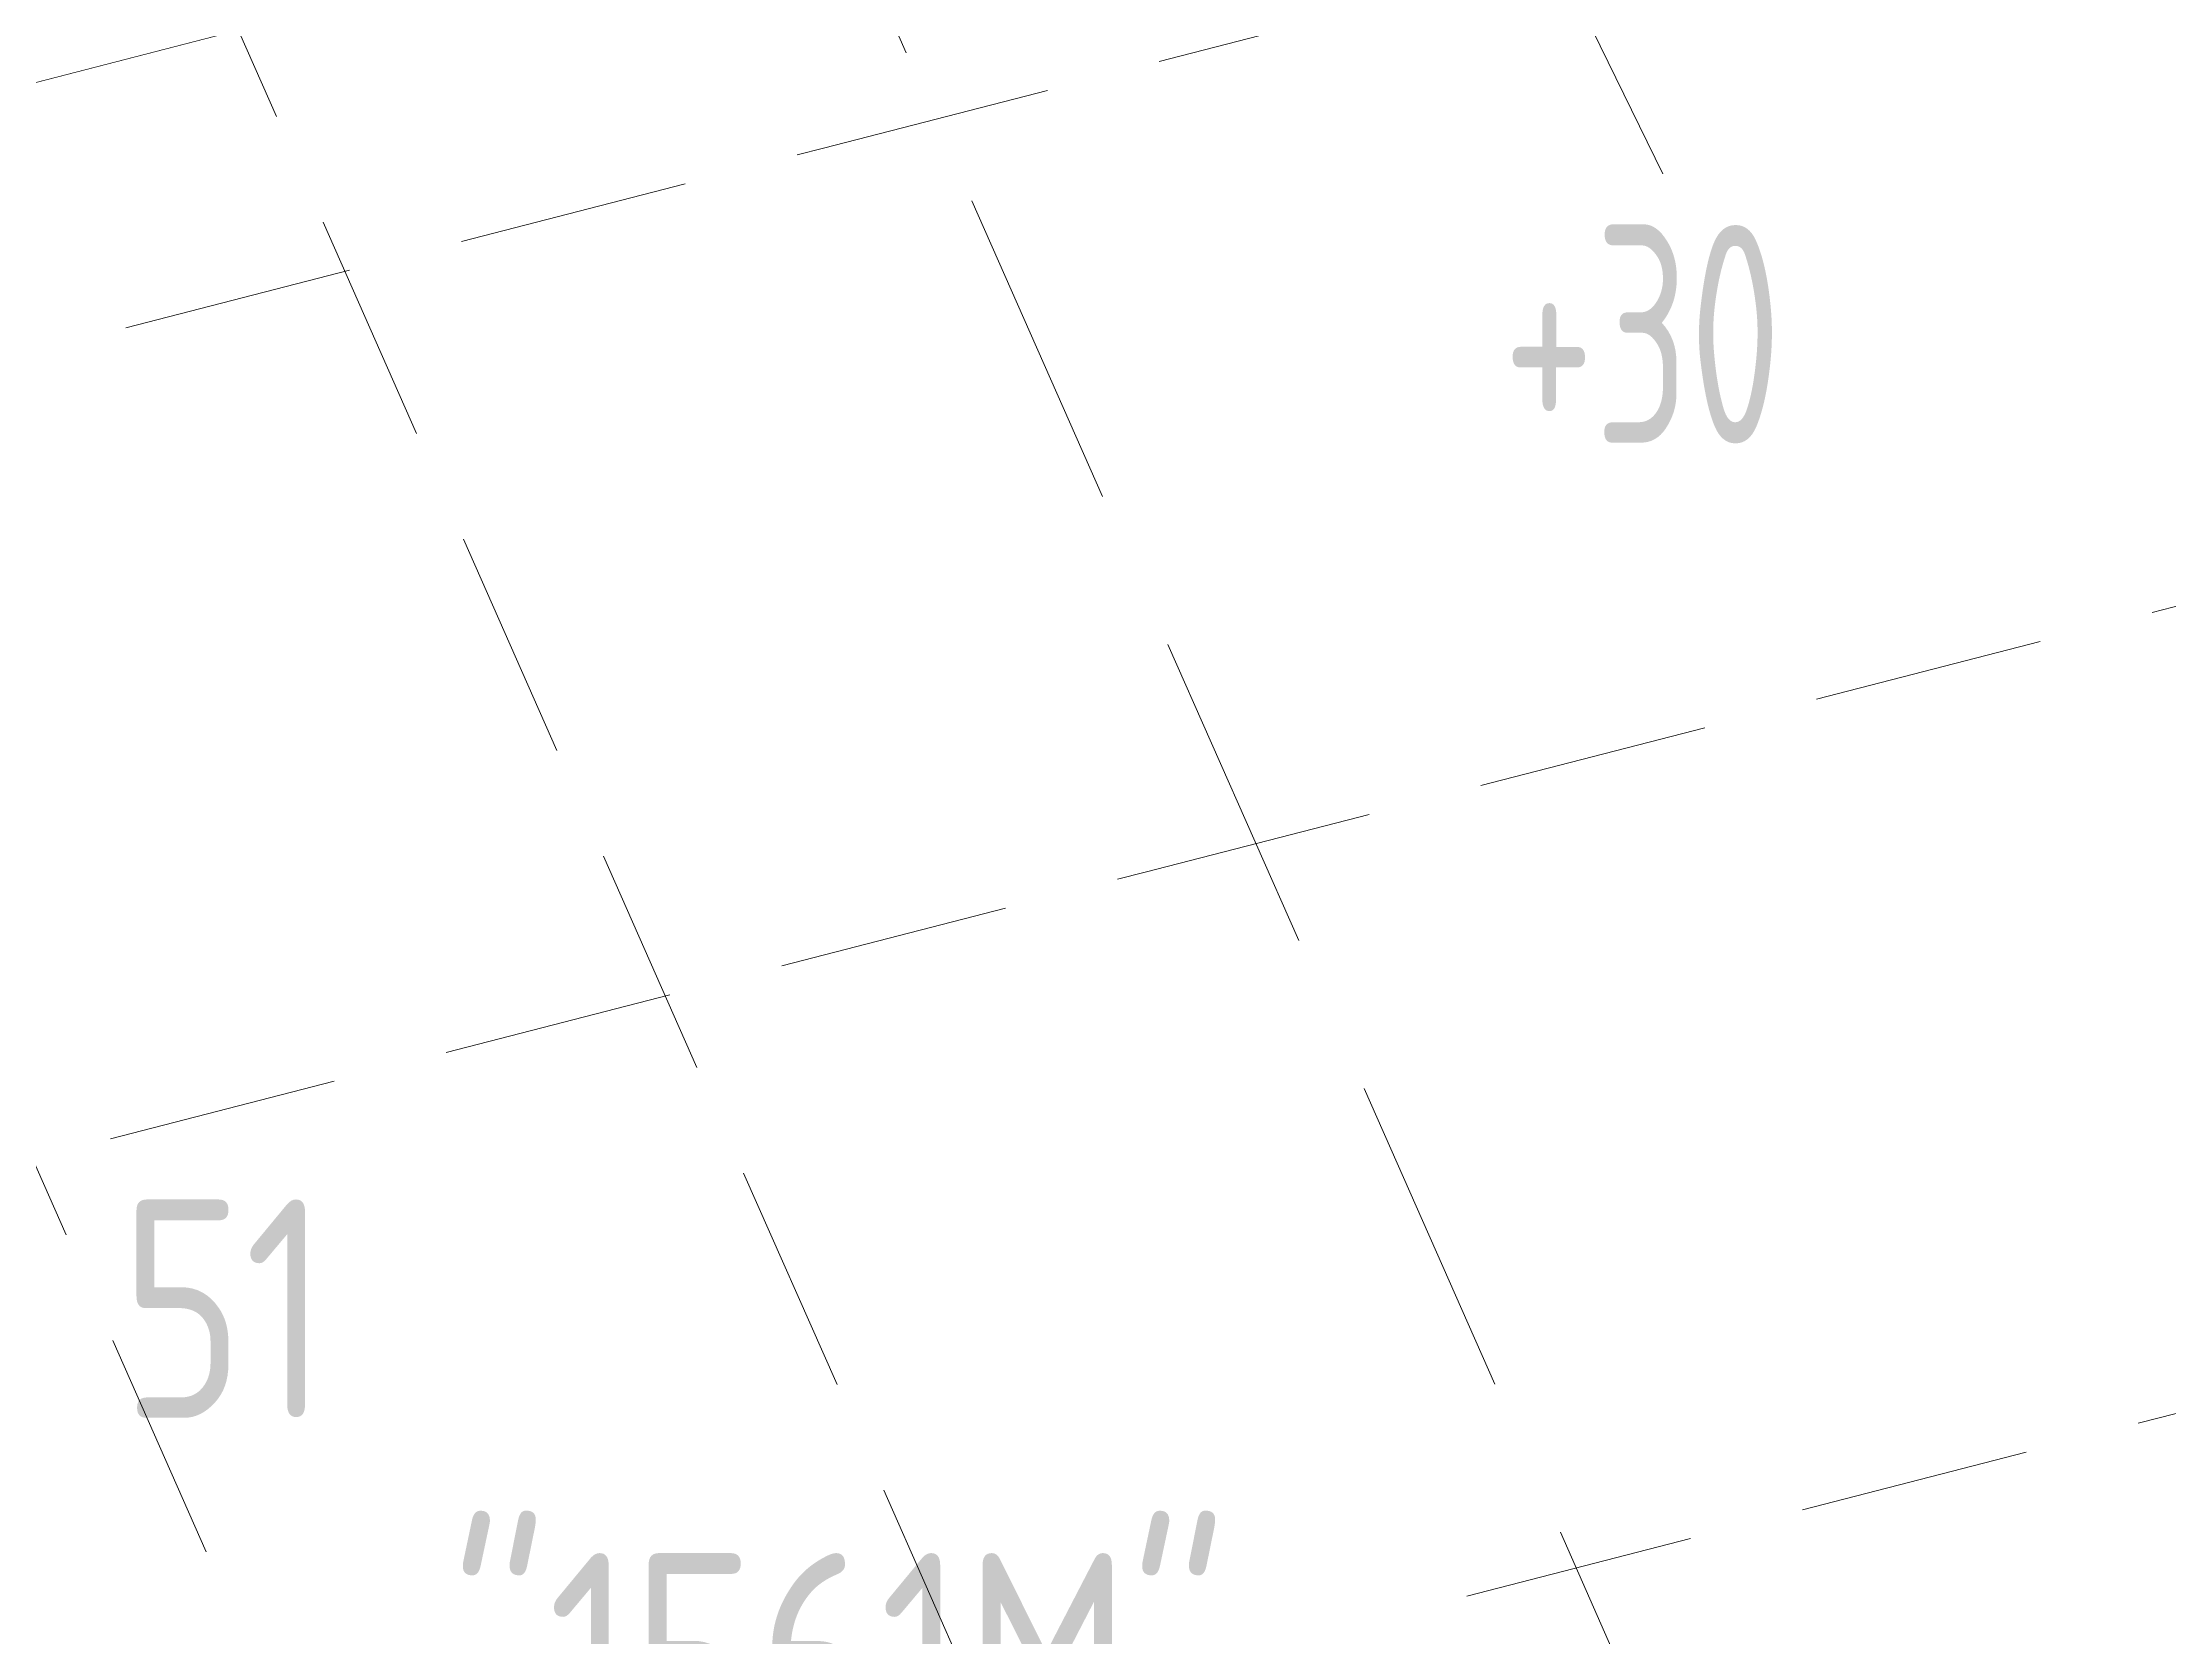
# Model space of a CAD drawing. Header units: millimetres. Extents: x 149544 to 197467, y -3118 to 25363.
# Drawn here: x 191873 to 192458, y 7214 to 7652 of the extents above; entities that cross this region are included whole.
import ezdxf

# ---------------------------------------------------------------- set-up
doc = ezdxf.new("R2010")
doc.units = ezdxf.units.MM
doc.header["$MEASUREMENT"] = 0
for name, pattern in [('K5LT32788', [0]), ('K5LT32803', [95.25, 63.5, -31.75]), ('K5LT32804', [133.350002, 88.900002, -44.450001]), ('K5LT32807', [0])]:
    doc.linetypes.add(name, pattern=pattern)
doc.layers.add('IDENT', color=7, linetype='Continuous')
doc.styles.add('KTEXTSTYLE', font='GOST_AU.SHX', dxfattribs={"width": 0.96, "height": 5})

# ---------------------------------------------------------------- blocks, each defined once
blk = doc.blocks.new('U5')
at = {"layer": 'IDENT', "color": 7, "char_height": 0.2, "attachment_point": 1, "style": 'KTEXTSTYLE'}
for s, insert in [('\\H3.5;\\W0.965;\\Q15;\\Q0;\\H60.00;51', (-154895.19, -10374.98)), ('\\H3.5;\\W0.965;\\Q15;\\Q0;\\H60.00;       -- "1561M"', (-155105.54, -10472.16)), ('\\H3.5;\\W0.965;\\Q15;\\Q0;\\H60.00;3.0', (-154907.1, -10569.35))]:
    blk.add_mtext(s, dxfattribs=dict(at, insert=insert))

msp = doc.modelspace()

# ---------------------------------------------------------------- linework, layer by layer
at = {"color": 0, "linetype": 'K5LT32803', "lineweight": 18}
for p, q in [((192087.93, 7623.27), (196138.17, 8667.47)), ((192176.32, 7424.28), (196226.19, 8468.39)), ((192264.7, 7225.28), (196314.2, 8269.3)), ((191911.9, 7689.98), (192278.63, 6860.46)), ((191738.53, 7644.08), (192105.27, 6814.55)), ((191738.53, 7644.08), (192105.27, 6814.55)), ((190328.22, 7169.59), (192087.93, 7623.27)), ((190416.24, 6970.51), (192176.32, 7424.28))]:
    msp.add_line(p, q, dxfattribs=at)
at = {"color": 0, "linetype": 'K5LT32807', "lineweight": 18}
msp.add_line((192258.04, 7739.95), (192318.54, 7616.19), dxfattribs=at)
at = {"color": 0, "linetype": 'K5LT32804', "lineweight": 18}
msp.add_line((192074.7, 7730.75), (192441.44, 6901.22), dxfattribs=at)
at = {"color": 0, "linetype": 'K5LT32788', "const_width": 0.18}
msp.add_lwpolyline([(191859.87, 7638.4), (190291.58, 7234.07), (190291.15, 7232.86), (192058.47, 7689.6)], dxfattribs=at)

# ---------------------------------------------------------------- block references
at = {"color": 0}
msp.add_blockref('U5', (346789.96, 17709.31), dxfattribs=at)

# ---------------------------------------------------------------- texts
at = {"color": 0, "insert": (192274.63, 7602.11), "char_height": 2.5, "attachment_point": 1, "style": 'KTEXTSTYLE'}
msp.add_mtext('\\H3.5;\\W0.965;\\Q15;\\Q0;\\W0.765;\\H60.00;{\\c16711935;+30}', dxfattribs=at)

doc.saveas('drawing.dxf')
